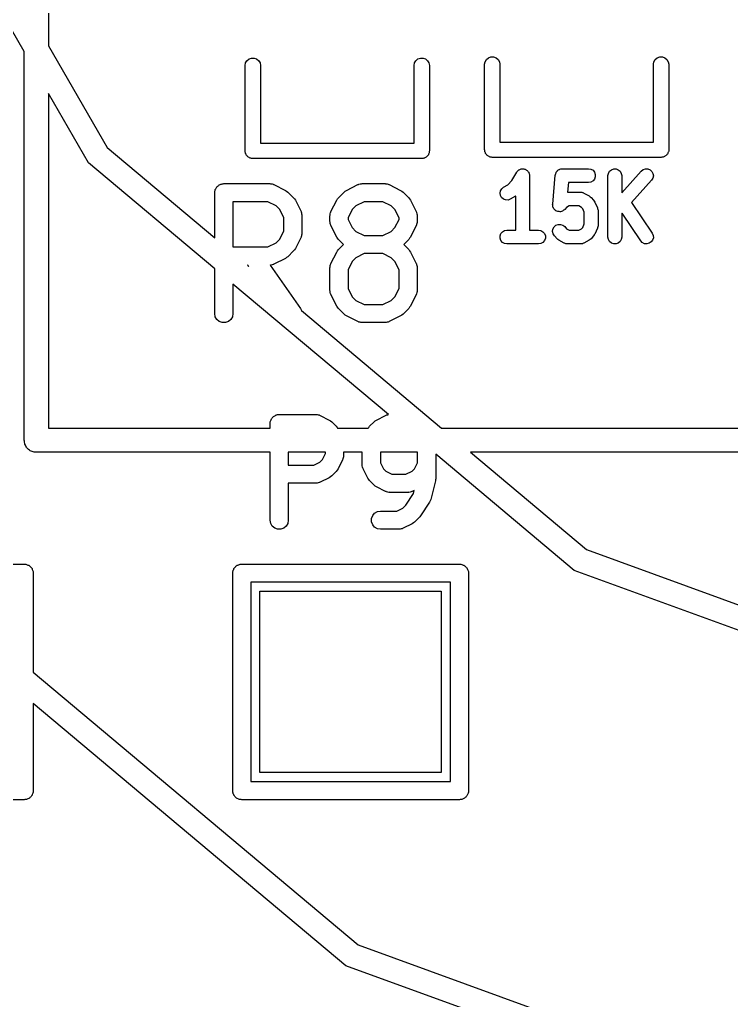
# Model space of a CAD drawing. Extents: x 173.7 to 229.3, y -126 to -74.1.
# Drawn here: x 187.86 to 193.75, y -116.63 to -108.52 of the extents above; entities that cross this region are included whole.
import ezdxf

# ---------------------------------------------------------------- set-up
doc = ezdxf.new("R2010")
doc.units = 0
doc.header["$MEASUREMENT"] = 0
doc.layers.add('BLACK', color=7, linetype='CONTINUOUS')

msp = doc.modelspace()

# ---------------------------------------------------------------- linework, layer by layer
at = {"layer": 'Black'}
for p, q in [((188.1, -91.2635), (188.1, -108.737)), ((187.9, -108.784), (185.81, -105.165)), ((187.9, -112), (187.9, -108.784)), ((188.1, -108.737), (188.586, -109.578)), ((189.728, -108.9), (189.732, -108.879)), ((189.732, -108.879), (189.743, -108.86)), ((189.743, -108.86), (189.76, -108.845)), ((189.76, -108.845), (189.78, -108.838)), ((189.78, -108.838), (189.803, -108.838)), ((189.803, -108.838), (189.823, -108.845)), ((189.823, -108.845), (189.84, -108.86)), ((189.84, -108.86), (189.851, -108.879)), ((189.851, -108.879), (189.855, -108.9)), ((191.125, -108.9), (191.129, -108.879)), ((191.129, -108.879), (191.14, -108.86)), ((191.14, -108.86), (191.157, -108.845)), ((191.157, -108.845), (191.177, -108.838)), ((191.177, -108.838), (191.2, -108.838)), ((191.2, -108.838), (191.22, -108.845)), ((191.22, -108.845), (191.237, -108.86)), ((191.237, -108.86), (191.248, -108.879)), ((191.248, -108.879), (191.252, -108.9)), ((191.708, -108.89), (191.712, -108.869)), ((191.708, -109.596), (191.708, -108.89)), ((191.712, -108.869), (191.723, -108.85)), ((191.723, -108.85), (191.74, -108.835)), ((191.74, -108.835), (191.76, -108.828)), ((191.76, -108.828), (191.783, -108.828)), ((191.783, -108.828), (191.803, -108.835)), ((191.803, -108.835), (191.82, -108.85)), ((191.82, -108.85), (191.831, -108.869)), ((191.831, -108.869), (191.835, -108.89)), ((191.835, -108.89), (191.835, -109.533)), ((193.105, -108.89), (193.109, -108.869)), ((193.105, -109.533), (193.105, -108.89)), ((193.109, -108.869), (193.12, -108.85)), ((193.12, -108.85), (193.137, -108.835)), ((193.137, -108.835), (193.157, -108.828)), ((193.157, -108.828), (193.18, -108.828)), ((193.18, -108.828), (193.2, -108.835)), ((193.2, -108.835), (193.217, -108.85)), ((193.217, -108.85), (193.228, -108.869)), ((193.228, -108.869), (193.232, -108.89)), ((193.232, -108.89), (193.232, -109.596)), ((189.728, -109.606), (189.728, -108.9)), ((189.855, -108.9), (189.855, -109.543)), ((191.125, -109.543), (191.125, -108.9)), ((191.252, -108.9), (191.252, -109.606)), ((188.432, -109.706), (188.1, -109.13)), ((188.1, -109.13), (188.1, -111.9)), ((189.855, -109.543), (191.125, -109.543)), ((191.835, -109.533), (193.105, -109.533)), ((188.586, -109.578), (189.477, -110.326)), ((189.729, -109.612), (189.728, -109.606)), ((189.729, -109.618), (189.729, -109.612)), ((189.731, -109.623), (189.729, -109.618)), ((189.732, -109.628), (189.731, -109.623)), ((189.735, -109.633), (189.732, -109.628)), ((191.248, -109.628), (191.245, -109.633)), ((191.249, -109.623), (191.248, -109.628)), ((191.251, -109.618), (191.249, -109.623)), ((191.252, -109.606), (191.251, -109.612)), ((191.251, -109.612), (191.251, -109.618)), ((191.709, -109.602), (191.708, -109.596)), ((191.709, -109.608), (191.709, -109.602)), ((191.711, -109.613), (191.709, -109.608)), ((191.712, -109.618), (191.711, -109.613)), ((191.715, -109.623), (191.712, -109.618)), ((191.717, -109.628), (191.715, -109.623)), ((191.72, -109.633), (191.717, -109.628)), ((193.223, -109.628), (193.22, -109.633)), ((193.225, -109.623), (193.223, -109.628)), ((193.228, -109.618), (193.225, -109.623)), ((193.229, -109.613), (193.228, -109.618)), ((193.231, -109.608), (193.229, -109.613)), ((193.232, -109.596), (193.231, -109.602)), ((193.231, -109.602), (193.231, -109.608)), ((189.477, -110.583), (188.432, -109.706)), ((189.737, -109.638), (189.735, -109.633)), ((189.74, -109.643), (189.737, -109.638)), ((189.743, -109.647), (189.74, -109.643)), ((189.747, -109.651), (189.743, -109.647)), ((189.751, -109.655), (189.747, -109.651)), ((189.755, -109.658), (189.751, -109.655)), ((189.76, -109.661), (189.755, -109.658)), ((189.765, -109.663), (189.76, -109.661)), ((189.77, -109.666), (189.765, -109.663)), ((189.775, -109.667), (189.77, -109.666)), ((189.78, -109.669), (189.775, -109.667)), ((189.786, -109.669), (189.78, -109.669)), ((189.791, -109.67), (189.786, -109.669)), ((191.189, -109.67), (189.791, -109.67)), ((191.194, -109.669), (191.189, -109.67)), ((191.2, -109.669), (191.194, -109.669)), ((191.205, -109.667), (191.2, -109.669)), ((191.21, -109.666), (191.205, -109.667)), ((191.215, -109.663), (191.21, -109.666)), ((191.22, -109.661), (191.215, -109.663)), ((191.225, -109.658), (191.22, -109.661)), ((191.229, -109.655), (191.225, -109.658)), ((191.233, -109.651), (191.229, -109.655)), ((191.237, -109.647), (191.233, -109.651)), ((191.24, -109.643), (191.237, -109.647)), ((191.243, -109.638), (191.24, -109.643)), ((191.245, -109.633), (191.243, -109.638)), ((191.723, -109.637), (191.72, -109.633)), ((191.727, -109.641), (191.723, -109.637)), ((191.731, -109.645), (191.727, -109.641)), ((191.735, -109.648), (191.731, -109.645)), ((191.74, -109.651), (191.735, -109.648)), ((191.745, -109.653), (191.74, -109.651)), ((191.75, -109.656), (191.745, -109.653)), ((191.755, -109.657), (191.75, -109.656)), ((191.76, -109.659), (191.755, -109.657)), ((191.766, -109.659), (191.76, -109.659)), ((191.772, -109.66), (191.766, -109.659)), ((193.168, -109.66), (191.772, -109.66)), ((193.174, -109.659), (193.168, -109.66)), ((193.18, -109.659), (193.174, -109.659)), ((193.185, -109.657), (193.18, -109.659)), ((193.19, -109.656), (193.185, -109.657)), ((193.195, -109.653), (193.19, -109.656)), ((193.2, -109.651), (193.195, -109.653)), ((193.205, -109.648), (193.2, -109.651)), ((193.209, -109.645), (193.205, -109.648)), ((193.213, -109.641), (193.209, -109.645)), ((193.217, -109.637), (193.213, -109.641)), ((193.22, -109.633), (193.217, -109.637)), ((191.934, -109.85), (191.975, -109.782)), ((191.975, -109.782), (191.978, -109.778)), ((191.978, -109.778), (191.98, -109.774)), ((191.98, -109.774), (191.984, -109.771)), ((191.984, -109.771), (191.988, -109.767)), ((191.988, -109.767), (191.992, -109.764)), ((191.992, -109.764), (191.995, -109.762)), ((191.995, -109.762), (192, -109.76)), ((192, -109.76), (192.005, -109.757)), ((192.005, -109.757), (192.01, -109.756)), ((192.01, -109.756), (192.014, -109.755)), ((192.014, -109.755), (192.019, -109.755)), ((192.019, -109.755), (192.025, -109.754)), ((192.025, -109.754), (192.029, -109.755)), ((192.029, -109.755), (192.034, -109.755)), ((192.034, -109.755), (192.039, -109.757)), ((192.039, -109.757), (192.044, -109.758)), ((192.044, -109.758), (192.048, -109.76)), ((192.048, -109.76), (192.052, -109.762)), ((192.052, -109.762), (192.056, -109.765)), ((192.056, -109.765), (192.061, -109.768)), ((192.061, -109.768), (192.064, -109.771)), ((192.064, -109.771), (192.067, -109.774)), ((192.067, -109.774), (192.07, -109.779)), ((192.07, -109.779), (192.074, -109.783)), ((192.074, -109.783), (192.075, -109.788)), ((192.075, -109.788), (192.077, -109.792)), ((192.297, -109.794), (192.299, -109.787)), ((192.299, -109.787), (192.3, -109.785)), ((192.3, -109.785), (192.301, -109.782)), ((192.301, -109.782), (192.306, -109.777)), ((192.306, -109.777), (192.31, -109.771)), ((192.31, -109.771), (192.312, -109.769)), ((192.312, -109.769), (192.314, -109.767)), ((192.314, -109.767), (192.32, -109.764)), ((192.32, -109.764), (192.326, -109.759)), ((192.326, -109.759), (192.329, -109.759)), ((192.329, -109.759), (192.331, -109.757)), ((192.331, -109.757), (192.338, -109.756)), ((192.338, -109.756), (192.345, -109.754)), ((192.345, -109.754), (192.348, -109.754)), ((192.348, -109.754), (192.35, -109.754)), ((192.35, -109.754), (192.568, -109.754)), ((192.568, -109.754), (192.588, -109.757)), ((192.588, -109.757), (192.605, -109.767)), ((192.605, -109.767), (192.617, -109.782)), ((192.617, -109.782), (192.624, -109.801)), ((192.732, -109.792), (192.742, -109.774)), ((192.742, -109.774), (192.757, -109.762)), ((192.757, -109.762), (192.776, -109.755)), ((192.776, -109.755), (192.796, -109.755)), ((192.796, -109.755), (192.814, -109.762)), ((192.814, -109.762), (192.829, -109.774)), ((192.829, -109.774), (192.839, -109.792)), ((192.843, -109.952), (193.004, -109.773)), ((193.004, -109.773), (193.02, -109.761)), ((193.02, -109.761), (193.039, -109.754)), ((193.039, -109.754), (193.059, -109.755)), ((193.059, -109.755), (193.077, -109.763)), ((193.077, -109.763), (193.092, -109.776)), ((193.092, -109.776), (193.101, -109.793)), ((191.901, -109.887), (191.934, -109.85)), ((192.077, -109.792), (192.078, -109.797)), ((192.078, -109.797), (192.08, -109.802)), ((192.08, -109.802), (192.08, -109.807)), ((192.08, -109.807), (192.081, -109.811)), ((192.081, -109.811), (192.081, -110.262)), ((192.272, -110.048), (192.293, -109.806)), ((192.293, -109.806), (192.294, -109.804)), ((192.294, -109.801), (192.297, -109.794)), ((192.294, -109.804), (192.294, -109.801)), ((192.402, -109.868), (192.395, -109.947)), ((192.568, -109.868), (192.402, -109.868)), ((192.588, -109.865), (192.568, -109.868)), ((192.605, -109.855), (192.588, -109.865)), ((192.617, -109.84), (192.605, -109.855)), ((192.624, -109.821), (192.617, -109.84)), ((192.624, -109.801), (192.624, -109.821)), ((192.729, -109.811), (192.732, -109.792)), ((192.729, -110.319), (192.729, -109.811)), ((192.839, -109.792), (192.843, -109.811)), ((192.843, -109.811), (192.843, -109.952)), ((193.089, -109.849), (192.923, -110.034)), ((193.1, -109.832), (193.089, -109.849)), ((193.104, -109.813), (193.1, -109.832)), ((193.101, -109.793), (193.104, -109.813)), ((189.477, -109.952), (189.478, -109.946)), ((189.477, -110.326), (189.477, -109.952)), ((189.478, -109.939), (189.48, -109.933)), ((189.478, -109.946), (189.478, -109.939)), ((189.48, -109.933), (189.481, -109.927)), ((189.481, -109.927), (189.485, -109.921)), ((189.485, -109.921), (189.487, -109.915)), ((189.487, -109.915), (189.491, -109.91)), ((189.491, -109.91), (189.494, -109.904)), ((189.494, -109.904), (189.499, -109.9)), ((189.499, -109.9), (189.504, -109.895)), ((189.504, -109.895), (189.509, -109.892)), ((189.509, -109.892), (189.514, -109.887)), ((189.514, -109.887), (189.521, -109.885)), ((189.521, -109.885), (189.526, -109.882)), ((189.526, -109.882), (189.533, -109.881)), ((189.533, -109.881), (189.539, -109.879)), ((189.539, -109.879), (189.545, -109.879)), ((189.545, -109.879), (189.552, -109.877)), ((189.552, -109.877), (189.933, -109.877)), ((189.933, -109.877), (189.937, -109.878)), ((189.937, -109.878), (189.941, -109.878)), ((189.941, -109.878), (189.95, -109.88)), ((189.95, -109.88), (189.959, -109.882)), ((189.959, -109.882), (189.962, -109.884)), ((189.962, -109.884), (189.966, -109.885)), ((189.966, -109.885), (190.062, -109.933)), ((190.062, -109.933), (190.071, -109.94)), ((190.071, -109.94), (190.081, -109.947)), ((190.081, -109.947), (190.129, -109.995)), ((190.499, -109.995), (190.546, -109.947)), ((190.546, -109.947), (190.556, -109.94)), ((190.556, -109.94), (190.566, -109.933)), ((190.566, -109.933), (190.661, -109.885)), ((190.661, -109.885), (190.665, -109.884)), ((190.665, -109.884), (190.669, -109.882)), ((190.669, -109.882), (190.678, -109.88)), ((190.678, -109.88), (190.686, -109.878)), ((190.686, -109.878), (190.691, -109.878)), ((190.691, -109.878), (190.695, -109.877)), ((190.695, -109.877), (190.885, -109.877)), ((190.885, -109.877), (190.889, -109.878)), ((190.889, -109.878), (190.894, -109.878)), ((190.894, -109.878), (190.902, -109.88)), ((190.902, -109.88), (190.911, -109.882)), ((190.911, -109.882), (190.915, -109.884)), ((190.915, -109.884), (190.919, -109.885)), ((190.919, -109.885), (191.014, -109.933)), ((191.014, -109.933), (191.024, -109.94)), ((191.024, -109.94), (191.034, -109.947)), ((191.034, -109.947), (191.081, -109.995)), ((191.836, -109.955), (191.84, -109.936)), ((191.84, -109.936), (191.85, -109.919)), ((191.85, -109.919), (191.865, -109.906)), ((191.865, -109.906), (191.901, -109.887)), ((192.395, -109.947), (192.503, -109.947)), ((192.503, -109.947), (192.507, -109.948)), ((192.507, -109.948), (192.512, -109.948)), ((192.512, -109.948), (192.517, -109.95)), ((192.517, -109.95), (192.522, -109.951)), ((192.522, -109.951), (192.526, -109.953)), ((192.526, -109.953), (192.53, -109.955)), ((189.627, -110.027), (189.627, -110.401)), ((189.915, -110.027), (189.627, -110.027)), ((189.984, -110.062), (189.915, -110.027)), ((190.129, -109.995), (190.136, -110.004)), ((190.136, -110.004), (190.143, -110.014)), ((190.143, -110.014), (190.19, -110.109)), ((190.437, -110.109), (190.485, -110.014)), ((190.485, -110.014), (190.492, -110.004)), ((190.492, -110.004), (190.499, -109.995)), ((190.712, -110.027), (190.644, -110.062)), ((190.868, -110.027), (190.712, -110.027)), ((190.936, -110.062), (190.868, -110.027)), ((191.081, -109.995), (191.088, -110.004)), ((191.088, -110.004), (191.095, -110.014)), ((191.095, -110.014), (191.143, -110.109)), ((191.839, -109.975), (191.836, -109.955)), ((191.849, -109.992), (191.839, -109.975)), ((191.864, -110.005), (191.849, -109.992)), ((191.882, -110.012), (191.864, -110.005)), ((191.902, -110.013), (191.882, -110.012)), ((191.921, -110.006), (191.902, -110.013)), ((191.964, -109.982), (191.921, -110.006)), ((191.967, -109.98), (191.964, -109.982)), ((191.967, -110.262), (191.967, -109.98)), ((192.53, -109.955), (192.574, -109.979)), ((192.574, -109.979), (192.581, -109.985)), ((192.581, -109.985), (192.589, -109.991)), ((192.589, -109.991), (192.61, -110.015)), ((192.61, -110.015), (192.615, -110.022)), ((192.615, -110.022), (192.62, -110.03)), ((192.62, -110.03), (192.642, -110.078)), ((192.923, -110.034), (193.094, -110.287)), ((190.014, -110.092), (189.984, -110.062)), ((190.048, -110.161), (190.014, -110.092)), ((190.19, -110.109), (190.192, -110.113)), ((190.192, -110.113), (190.194, -110.117)), ((190.434, -110.117), (190.436, -110.113)), ((190.436, -110.113), (190.437, -110.109)), ((190.614, -110.092), (190.579, -110.161)), ((190.644, -110.062), (190.614, -110.092)), ((190.966, -110.092), (190.936, -110.062)), ((191.001, -110.161), (190.966, -110.092)), ((191.143, -110.109), (191.144, -110.113)), ((191.144, -110.113), (191.146, -110.117)), ((192.271, -110.051), (192.272, -110.049)), ((192.273, -110.059), (192.271, -110.051)), ((192.272, -110.049), (192.272, -110.048)), ((192.273, -110.068), (192.273, -110.059)), ((192.274, -110.069), (192.273, -110.068)), ((192.274, -110.071), (192.274, -110.069)), ((192.278, -110.078), (192.274, -110.071)), ((192.282, -110.086), (192.278, -110.078)), ((192.283, -110.087), (192.282, -110.086)), ((192.283, -110.088), (192.283, -110.087)), ((192.29, -110.094), (192.283, -110.088)), ((192.296, -110.1), (192.29, -110.094)), ((192.297, -110.1), (192.296, -110.1)), ((192.298, -110.101), (192.297, -110.1)), ((192.306, -110.105), (192.298, -110.101)), ((192.314, -110.108), (192.306, -110.105)), ((192.315, -110.108), (192.314, -110.108)), ((192.317, -110.109), (192.315, -110.108)), ((192.325, -110.109), (192.317, -110.109)), ((192.333, -110.11), (192.325, -110.109)), ((192.335, -110.11), (192.333, -110.11)), ((192.336, -110.11), (192.335, -110.11)), ((192.344, -110.107), (192.336, -110.11)), ((192.353, -110.105), (192.344, -110.107)), ((192.354, -110.104), (192.353, -110.105)), ((192.355, -110.103), (192.354, -110.104)), ((192.362, -110.098), (192.355, -110.103)), ((192.369, -110.093), (192.362, -110.098)), ((192.37, -110.092), (192.369, -110.093)), ((192.371, -110.091), (192.37, -110.092)), ((192.386, -110.074), (192.371, -110.091)), ((192.409, -110.062), (192.386, -110.074)), ((192.488, -110.062), (192.409, -110.062)), ((192.51, -110.074), (192.488, -110.062)), ((192.52, -110.085), (192.51, -110.074)), ((192.533, -110.114), (192.52, -110.085)), ((192.533, -110.21), (192.533, -110.114)), ((192.642, -110.078), (192.642, -110.08)), ((192.642, -110.08), (192.643, -110.082)), ((192.643, -110.082), (192.645, -110.09)), ((192.645, -110.09), (192.647, -110.097)), ((192.647, -110.097), (192.647, -110.099)), ((192.647, -110.099), (192.647, -110.101)), ((192.647, -110.101), (192.647, -110.222)), ((190.048, -110.268), (190.048, -110.161)), ((190.194, -110.117), (190.195, -110.126)), ((190.195, -110.126), (190.198, -110.134)), ((190.198, -110.134), (190.198, -110.139)), ((190.198, -110.139), (190.198, -110.143)), ((190.198, -110.143), (190.198, -110.286)), ((190.429, -110.143), (190.43, -110.139)), ((190.429, -110.19), (190.429, -110.143)), ((190.43, -110.195), (190.429, -110.19)), ((190.43, -110.134), (190.432, -110.126)), ((190.43, -110.139), (190.43, -110.134)), ((190.43, -110.199), (190.43, -110.195)), ((190.432, -110.126), (190.434, -110.117)), ((190.579, -110.161), (190.579, -110.173)), ((190.579, -110.173), (190.614, -110.241)), ((190.966, -110.241), (191.001, -110.173)), ((191.001, -110.173), (191.001, -110.161)), ((191.146, -110.117), (191.148, -110.126)), ((191.148, -110.126), (191.15, -110.134)), ((191.15, -110.134), (191.15, -110.139)), ((191.15, -110.139), (191.151, -110.143)), ((191.151, -110.19), (191.15, -110.195)), ((191.15, -110.195), (191.15, -110.199)), ((191.151, -110.143), (191.151, -110.19)), ((192.845, -110.121), (192.843, -110.123)), ((192.843, -110.123), (192.843, -110.319)), ((193, -110.351), (192.845, -110.121)), ((190.014, -110.337), (190.048, -110.268)), ((190.432, -110.207), (190.43, -110.199)), ((190.434, -110.216), (190.432, -110.207)), ((190.436, -110.22), (190.434, -110.216)), ((190.437, -110.224), (190.436, -110.22)), ((190.485, -110.319), (190.437, -110.224)), ((190.614, -110.241), (190.644, -110.272)), ((190.644, -110.272), (190.712, -110.306)), ((190.868, -110.306), (190.936, -110.272)), ((190.936, -110.272), (190.966, -110.241)), ((191.143, -110.224), (191.095, -110.319)), ((191.144, -110.22), (191.143, -110.224)), ((191.146, -110.216), (191.144, -110.22)), ((191.148, -110.207), (191.146, -110.216)), ((191.15, -110.199), (191.148, -110.207)), ((191.844, -110.29), (191.856, -110.275)), ((191.856, -110.275), (191.874, -110.265)), ((191.874, -110.265), (191.893, -110.262)), ((191.893, -110.262), (191.967, -110.262)), ((192.081, -110.262), (192.154, -110.262)), ((192.154, -110.262), (192.174, -110.265)), ((192.174, -110.265), (192.191, -110.275)), ((192.191, -110.275), (192.204, -110.29)), ((192.271, -110.273), (192.274, -110.253)), ((192.275, -110.292), (192.271, -110.273)), ((192.274, -110.253), (192.283, -110.235)), ((192.283, -110.235), (192.298, -110.222)), ((192.298, -110.222), (192.317, -110.215)), ((192.317, -110.215), (192.336, -110.214)), ((192.336, -110.214), (192.355, -110.22)), ((192.355, -110.22), (192.371, -110.232)), ((192.371, -110.232), (192.386, -110.25)), ((192.386, -110.25), (192.409, -110.262)), ((192.409, -110.262), (192.488, -110.262)), ((192.488, -110.262), (192.51, -110.25)), ((192.51, -110.25), (192.52, -110.239)), ((192.52, -110.239), (192.533, -110.21)), ((192.642, -110.246), (192.62, -110.294)), ((192.643, -110.242), (192.642, -110.244)), ((192.642, -110.244), (192.642, -110.246)), ((192.645, -110.234), (192.643, -110.242)), ((192.647, -110.227), (192.645, -110.234)), ((192.647, -110.222), (192.647, -110.224)), ((192.647, -110.224), (192.647, -110.227)), ((189.984, -110.367), (190.014, -110.337)), ((190.19, -110.319), (190.143, -110.414)), ((190.192, -110.315), (190.19, -110.319)), ((190.194, -110.311), (190.192, -110.315)), ((190.195, -110.303), (190.194, -110.311)), ((190.198, -110.294), (190.195, -110.303)), ((190.198, -110.286), (190.198, -110.29)), ((190.198, -110.29), (190.198, -110.294)), ((190.492, -110.329), (190.485, -110.319)), ((190.499, -110.339), (190.492, -110.329)), ((190.541, -110.381), (190.499, -110.339)), ((190.712, -110.306), (190.868, -110.306)), ((191.081, -110.339), (191.039, -110.381)), ((191.088, -110.329), (191.081, -110.339)), ((191.095, -110.319), (191.088, -110.329)), ((191.837, -110.309), (191.844, -110.29)), ((191.837, -110.329), (191.837, -110.309)), ((191.844, -110.348), (191.837, -110.329)), ((191.856, -110.363), (191.844, -110.348)), ((192.204, -110.348), (192.191, -110.363)), ((192.204, -110.29), (192.211, -110.309)), ((192.211, -110.329), (192.204, -110.348)), ((192.211, -110.309), (192.211, -110.329)), ((192.286, -110.309), (192.275, -110.292)), ((192.308, -110.333), (192.286, -110.309)), ((192.315, -110.339), (192.308, -110.333)), ((192.323, -110.345), (192.315, -110.339)), ((192.366, -110.369), (192.323, -110.345)), ((192.574, -110.345), (192.53, -110.369)), ((192.581, -110.339), (192.574, -110.345)), ((192.589, -110.333), (192.581, -110.339)), ((192.61, -110.309), (192.589, -110.333)), ((192.615, -110.301), (192.61, -110.309)), ((192.62, -110.294), (192.615, -110.301)), ((192.732, -110.339), (192.729, -110.319)), ((192.742, -110.356), (192.732, -110.339)), ((192.757, -110.369), (192.742, -110.356)), ((192.829, -110.356), (192.814, -110.369)), ((192.839, -110.339), (192.829, -110.356)), ((192.843, -110.319), (192.839, -110.339)), ((193.013, -110.365), (193, -110.351)), ((193.098, -110.344), (193.087, -110.36)), ((193.094, -110.287), (193.102, -110.305)), ((193.104, -110.325), (193.098, -110.344)), ((193.102, -110.305), (193.104, -110.325)), ((189.627, -110.401), (189.915, -110.401)), ((189.915, -110.401), (189.984, -110.367)), ((190.129, -110.434), (190.081, -110.482)), ((190.136, -110.424), (190.129, -110.434)), ((190.143, -110.414), (190.136, -110.424)), ((190.485, -110.443), (190.492, -110.433)), ((190.492, -110.433), (190.499, -110.423)), ((190.499, -110.423), (190.541, -110.381)), ((191.039, -110.381), (191.081, -110.423)), ((191.081, -110.423), (191.088, -110.433)), ((191.088, -110.433), (191.095, -110.443)), ((191.874, -110.373), (191.856, -110.363)), ((191.893, -110.376), (191.874, -110.373)), ((192.154, -110.376), (191.893, -110.376)), ((192.174, -110.373), (192.154, -110.376)), ((192.191, -110.363), (192.174, -110.373)), ((192.37, -110.371), (192.366, -110.369)), ((192.374, -110.373), (192.37, -110.371)), ((192.38, -110.374), (192.374, -110.373)), ((192.385, -110.376), (192.38, -110.374)), ((192.389, -110.375), (192.385, -110.376)), ((192.394, -110.376), (192.389, -110.375)), ((192.503, -110.376), (192.394, -110.376)), ((192.507, -110.375), (192.503, -110.376)), ((192.512, -110.376), (192.507, -110.375)), ((192.517, -110.374), (192.512, -110.376)), ((192.522, -110.373), (192.517, -110.374)), ((192.526, -110.371), (192.522, -110.373)), ((192.53, -110.369), (192.526, -110.371)), ((192.776, -110.375), (192.757, -110.369)), ((192.796, -110.375), (192.776, -110.375)), ((192.814, -110.369), (192.796, -110.375)), ((193.031, -110.374), (193.013, -110.365)), ((193.051, -110.376), (193.031, -110.374)), ((193.07, -110.371), (193.051, -110.376)), ((193.087, -110.36), (193.07, -110.371)), ((190.062, -110.496), (189.966, -110.543)), ((190.071, -110.488), (190.062, -110.496)), ((190.081, -110.482), (190.071, -110.488)), ((190.437, -110.538), (190.485, -110.443)), ((190.614, -110.521), (190.579, -110.589)), ((190.644, -110.49), (190.614, -110.521)), ((190.712, -110.456), (190.644, -110.49)), ((190.868, -110.456), (190.712, -110.456)), ((190.936, -110.49), (190.868, -110.456)), ((190.966, -110.521), (190.936, -110.49)), ((191.001, -110.589), (190.966, -110.521)), ((191.095, -110.443), (191.143, -110.538)), ((189.477, -110.952), (189.477, -110.583)), ((189.746, -110.551), (189.758, -110.562)), ((189.751, -110.551), (189.746, -110.551)), ((189.758, -110.562), (189.751, -110.551)), ((189.937, -110.55), (189.934, -110.551)), ((189.934, -110.551), (190.185, -110.909)), ((189.941, -110.551), (189.937, -110.55)), ((189.95, -110.548), (189.941, -110.551)), ((189.959, -110.547), (189.95, -110.548)), ((189.962, -110.545), (189.959, -110.547)), ((189.966, -110.543), (189.962, -110.545)), ((190.429, -110.571), (190.43, -110.567)), ((190.429, -110.762), (190.429, -110.571)), ((190.43, -110.563), (190.432, -110.554)), ((190.43, -110.567), (190.43, -110.563)), ((190.432, -110.554), (190.434, -110.546)), ((190.434, -110.546), (190.436, -110.542)), ((190.436, -110.542), (190.437, -110.538)), ((190.579, -110.589), (190.579, -110.744)), ((191.001, -110.744), (191.001, -110.589)), ((191.143, -110.538), (191.144, -110.542)), ((191.144, -110.542), (191.146, -110.546)), ((191.146, -110.546), (191.148, -110.554)), ((191.148, -110.554), (191.15, -110.563)), ((191.15, -110.563), (191.15, -110.567)), ((191.15, -110.567), (191.151, -110.571)), ((191.151, -110.571), (191.151, -110.762)), ((190.913, -111.788), (189.627, -110.709)), ((189.627, -110.709), (189.627, -110.952)), ((190.43, -110.766), (190.429, -110.762)), ((190.579, -110.744), (190.614, -110.813)), ((190.966, -110.813), (191.001, -110.744)), ((191.151, -110.762), (191.15, -110.766)), ((190.43, -110.77), (190.43, -110.766)), ((190.432, -110.779), (190.43, -110.77)), ((190.434, -110.788), (190.432, -110.779)), ((190.436, -110.791), (190.434, -110.788)), ((190.437, -110.795), (190.436, -110.791)), ((190.485, -110.891), (190.437, -110.795)), ((190.614, -110.813), (190.644, -110.843)), ((190.644, -110.843), (190.712, -110.877)), ((190.868, -110.877), (190.936, -110.843)), ((190.936, -110.843), (190.966, -110.813)), ((191.143, -110.795), (191.095, -110.891)), ((191.144, -110.791), (191.143, -110.795)), ((191.146, -110.788), (191.144, -110.791)), ((191.148, -110.779), (191.146, -110.788)), ((191.15, -110.77), (191.148, -110.779)), ((191.15, -110.766), (191.15, -110.77)), ((190.185, -110.909), (190.193, -110.926)), ((190.193, -110.926), (191.353, -111.9)), ((190.492, -110.9), (190.485, -110.891)), ((190.499, -110.91), (190.492, -110.9)), ((190.546, -110.958), (190.499, -110.91)), ((190.712, -110.877), (190.868, -110.877)), ((191.081, -110.91), (191.034, -110.958)), ((191.088, -110.9), (191.081, -110.91)), ((191.095, -110.891), (191.088, -110.9)), ((189.481, -110.978), (189.477, -110.952)), ((189.494, -111.001), (189.481, -110.978)), ((189.514, -111.017), (189.494, -111.001)), ((189.609, -111.001), (189.589, -111.017)), ((189.622, -110.978), (189.609, -111.001)), ((189.627, -110.952), (189.622, -110.978)), ((190.556, -110.965), (190.546, -110.958)), ((190.566, -110.972), (190.556, -110.965)), ((190.661, -111.019), (190.566, -110.972)), ((191.014, -110.972), (190.919, -111.019)), ((191.024, -110.965), (191.014, -110.972)), ((191.034, -110.958), (191.024, -110.965)), ((189.539, -111.026), (189.514, -111.017)), ((189.565, -111.026), (189.539, -111.026)), ((189.589, -111.017), (189.565, -111.026)), ((190.665, -111.021), (190.661, -111.019)), ((190.669, -111.023), (190.665, -111.021)), ((190.678, -111.024), (190.669, -111.023)), ((190.686, -111.027), (190.678, -111.024)), ((190.691, -111.027), (190.686, -111.027)), ((190.695, -111.027), (190.691, -111.027)), ((190.885, -111.027), (190.695, -111.027)), ((190.889, -111.027), (190.885, -111.027)), ((190.894, -111.027), (190.889, -111.027)), ((190.902, -111.024), (190.894, -111.027)), ((190.911, -111.023), (190.902, -111.024)), ((190.915, -111.021), (190.911, -111.023)), ((190.919, -111.019), (190.915, -111.021)), ((189.945, -111.824), (189.949, -111.819)), ((189.949, -111.819), (189.952, -111.814)), ((189.952, -111.814), (189.957, -111.809)), ((189.957, -111.809), (189.961, -111.804)), ((189.961, -111.804), (189.967, -111.801)), ((189.967, -111.801), (189.972, -111.797)), ((189.972, -111.797), (189.978, -111.795)), ((189.978, -111.795), (189.984, -111.791)), ((189.984, -111.791), (189.99, -111.79)), ((189.99, -111.79), (189.996, -111.788)), ((189.996, -111.788), (190.003, -111.788)), ((190.003, -111.788), (190.01, -111.787)), ((190.01, -111.787), (190.314, -111.787)), ((190.314, -111.787), (190.319, -111.788)), ((190.319, -111.788), (190.323, -111.787)), ((190.323, -111.787), (190.331, -111.79)), ((190.331, -111.79), (190.34, -111.791)), ((190.34, -111.791), (190.344, -111.794)), ((190.344, -111.794), (190.348, -111.795)), ((190.348, -111.795), (190.424, -111.833)), ((190.814, -111.833), (190.89, -111.795)), ((190.89, -111.795), (190.894, -111.794)), ((190.894, -111.794), (190.898, -111.791)), ((190.898, -111.791), (190.907, -111.79)), ((190.907, -111.79), (190.913, -111.788)), ((188.1, -111.9), (189.935, -111.9)), ((189.935, -111.862), (189.936, -111.855)), ((189.935, -111.9), (189.935, -111.862)), ((189.936, -111.849), (189.938, -111.843)), ((189.936, -111.855), (189.936, -111.849)), ((189.938, -111.843), (189.939, -111.836)), ((189.939, -111.836), (189.942, -111.831)), ((189.942, -111.831), (189.945, -111.824)), ((190.424, -111.833), (190.434, -111.84)), ((190.434, -111.84), (190.444, -111.847)), ((190.444, -111.847), (190.482, -111.885)), ((190.482, -111.885), (190.488, -111.895)), ((190.488, -111.895), (190.492, -111.9)), ((190.492, -111.9), (190.746, -111.9)), ((190.746, -111.9), (190.75, -111.895)), ((190.75, -111.895), (190.756, -111.885)), ((190.756, -111.885), (190.795, -111.847)), ((190.795, -111.847), (190.804, -111.84)), ((190.804, -111.84), (190.814, -111.833)), ((191.353, -111.9), (208.647, -111.9)), ((187.902, -112.009), (187.9, -112)), ((187.902, -112.017), (187.902, -112.009)), ((187.905, -112.026), (187.902, -112.017)), ((187.906, -112.034), (187.905, -112.026)), ((187.91, -112.042), (187.906, -112.034)), ((187.913, -112.05), (187.91, -112.042)), ((187.919, -112.057), (187.913, -112.05)), ((187.923, -112.064), (187.919, -112.057)), ((187.93, -112.07), (187.923, -112.064)), ((187.936, -112.077), (187.93, -112.07)), ((187.943, -112.081), (187.936, -112.077)), ((187.95, -112.087), (187.943, -112.081)), ((187.958, -112.09), (187.95, -112.087)), ((187.966, -112.094), (187.958, -112.09)), ((187.974, -112.095), (187.966, -112.094)), ((187.983, -112.098), (187.974, -112.095)), ((187.991, -112.098), (187.983, -112.098)), ((188, -112.1), (187.991, -112.098)), ((189.935, -112.1), (188, -112.1)), ((189.935, -112.662), (189.935, -112.1)), ((190.085, -112.1), (190.085, -112.206)), ((190.392, -112.1), (190.085, -112.1)), ((190.367, -112.16), (190.392, -112.111)), ((190.392, -112.111), (190.392, -112.1)), ((190.541, -112.137), (190.539, -112.146)), ((190.542, -112.129), (190.541, -112.133)), ((190.541, -112.133), (190.541, -112.137)), ((190.696, -112.1), (190.542, -112.1)), ((190.542, -112.1), (190.542, -112.129)), ((190.696, -112.205), (190.696, -112.1)), ((190.846, -112.1), (190.846, -112.187)), ((191.154, -112.1), (190.846, -112.1)), ((191.154, -112.187), (191.154, -112.1)), ((192.45, -113.077), (191.304, -112.115)), ((191.304, -112.115), (191.304, -112.319)), ((191.592, -112.1), (192.55, -112.904)), ((208.408, -112.1), (191.592, -112.1)), ((190.085, -112.206), (190.297, -112.206)), ((190.297, -112.206), (190.346, -112.181)), ((190.346, -112.181), (190.367, -112.16)), ((190.534, -112.162), (190.496, -112.238)), ((190.535, -112.158), (190.534, -112.162)), ((190.537, -112.154), (190.535, -112.158)), ((190.539, -112.146), (190.537, -112.154)), ((190.697, -112.209), (190.696, -112.205)), ((190.697, -112.213), (190.697, -112.209)), ((190.699, -112.222), (190.697, -112.213)), ((190.701, -112.23), (190.699, -112.222)), ((190.846, -112.187), (190.871, -112.237)), ((191.129, -112.237), (191.154, -112.187)), ((190.434, -112.303), (190.424, -112.31)), ((190.444, -112.296), (190.434, -112.303)), ((190.482, -112.258), (190.444, -112.296)), ((190.488, -112.248), (190.482, -112.258)), ((190.496, -112.238), (190.488, -112.248)), ((190.703, -112.234), (190.701, -112.23)), ((190.704, -112.238), (190.703, -112.234)), ((190.742, -112.314), (190.704, -112.238)), ((190.871, -112.237), (190.892, -112.257)), ((190.892, -112.257), (190.942, -112.282)), ((190.942, -112.282), (191.058, -112.282)), ((191.058, -112.282), (191.108, -112.257)), ((191.108, -112.257), (191.129, -112.237)), ((190.314, -112.356), (190.085, -112.356)), ((190.085, -112.356), (190.085, -112.662)), ((190.319, -112.355), (190.314, -112.356)), ((190.323, -112.355), (190.319, -112.355)), ((190.331, -112.353), (190.323, -112.355)), ((190.34, -112.351), (190.331, -112.353)), ((190.344, -112.349), (190.34, -112.351)), ((190.348, -112.348), (190.344, -112.349)), ((190.424, -112.31), (190.348, -112.348)), ((190.75, -112.324), (190.742, -112.314)), ((190.756, -112.334), (190.75, -112.324)), ((190.795, -112.372), (190.756, -112.334)), ((190.804, -112.379), (190.795, -112.372)), ((190.814, -112.386), (190.804, -112.379)), ((190.89, -112.424), (190.814, -112.386)), ((191.301, -112.337), (191.263, -112.49)), ((191.302, -112.328), (191.301, -112.337)), ((191.304, -112.319), (191.302, -112.328)), ((190.894, -112.425), (190.89, -112.424)), ((190.898, -112.428), (190.894, -112.425)), ((190.907, -112.429), (190.898, -112.428)), ((190.915, -112.432), (190.907, -112.429)), ((190.92, -112.431), (190.915, -112.432)), ((190.924, -112.432), (190.92, -112.431)), ((191.076, -112.432), (190.924, -112.432)), ((191.056, -112.538), (191.121, -112.441)), ((191.08, -112.431), (191.076, -112.432)), ((191.085, -112.432), (191.08, -112.431)), ((191.093, -112.429), (191.085, -112.432)), ((191.102, -112.428), (191.093, -112.429)), ((191.106, -112.425), (191.102, -112.428)), ((191.11, -112.424), (191.106, -112.425)), ((191.127, -112.416), (191.11, -112.424)), ((191.121, -112.441), (191.127, -112.416)), ((191.032, -112.562), (191.056, -112.538)), ((191.253, -112.513), (191.177, -112.627)), ((191.258, -112.501), (191.253, -112.513)), ((191.263, -112.49), (191.258, -112.501)), ((190.774, -112.649), (190.783, -112.624)), ((190.783, -112.624), (190.799, -112.604)), ((190.799, -112.604), (190.822, -112.591)), ((190.822, -112.591), (190.848, -112.587)), ((190.848, -112.587), (190.982, -112.587)), ((190.982, -112.587), (191.032, -112.562)), ((191.177, -112.627), (191.172, -112.633)), ((189.939, -112.688), (189.935, -112.662)), ((189.952, -112.71), (189.939, -112.688)), ((189.972, -112.727), (189.952, -112.71)), ((190.067, -112.71), (190.047, -112.727)), ((190.08, -112.688), (190.067, -112.71)), ((190.085, -112.662), (190.08, -112.688)), ((190.774, -112.675), (190.774, -112.649)), ((190.783, -112.699), (190.774, -112.675)), ((190.799, -112.719), (190.783, -112.699)), ((191.11, -112.691), (191.034, -112.729)), ((191.119, -112.684), (191.11, -112.691)), ((191.129, -112.677), (191.119, -112.684)), ((191.167, -112.639), (191.129, -112.677)), ((191.172, -112.633), (191.167, -112.639)), ((189.996, -112.736), (189.972, -112.727)), ((190.023, -112.736), (189.996, -112.736)), ((190.047, -112.727), (190.023, -112.736)), ((190.822, -112.732), (190.799, -112.719)), ((190.848, -112.737), (190.822, -112.732)), ((191, -112.737), (190.848, -112.737)), ((191.004, -112.736), (191, -112.737)), ((191.009, -112.736), (191.004, -112.736)), ((191.017, -112.734), (191.009, -112.736)), ((191.026, -112.732), (191.017, -112.734)), ((191.029, -112.73), (191.026, -112.732)), ((191.034, -112.729), (191.029, -112.73)), ((192.55, -112.904), (197.413, -114.674)), ((186.908, -113.025), (187.9, -113.025)), ((187.9, -113.025), (187.906, -113.026)), ((187.906, -113.026), (187.913, -113.026)), ((187.913, -113.026), (187.919, -113.028)), ((187.919, -113.028), (187.926, -113.03)), ((187.926, -113.03), (187.931, -113.033)), ((187.931, -113.033), (187.938, -113.035)), ((187.938, -113.035), (187.943, -113.039)), ((189.657, -113.039), (189.662, -113.035)), ((189.662, -113.035), (189.669, -113.033)), ((189.669, -113.033), (189.674, -113.03)), ((189.674, -113.03), (189.681, -113.028)), ((189.681, -113.028), (189.687, -113.026)), ((189.687, -113.026), (189.694, -113.026)), ((189.694, -113.026), (189.7, -113.025)), ((189.7, -113.025), (191.5, -113.025)), ((191.5, -113.025), (191.506, -113.026)), ((191.506, -113.026), (191.513, -113.026)), ((191.513, -113.026), (191.519, -113.028)), ((191.519, -113.028), (191.526, -113.03)), ((191.526, -113.03), (191.531, -113.033)), ((191.531, -113.033), (191.537, -113.035)), ((191.537, -113.035), (191.543, -113.039)), ((187.943, -113.039), (187.948, -113.043)), ((187.948, -113.043), (187.952, -113.048)), ((187.952, -113.048), (187.957, -113.052)), ((187.957, -113.052), (187.961, -113.057)), ((187.961, -113.057), (187.965, -113.062)), ((187.965, -113.062), (187.967, -113.069)), ((187.967, -113.069), (187.97, -113.074)), ((187.97, -113.074), (187.972, -113.081)), ((187.972, -113.081), (187.974, -113.087)), ((187.974, -113.087), (187.974, -113.094)), ((187.974, -113.094), (187.975, -113.1)), ((187.975, -113.1), (187.975, -113.92)), ((189.625, -113.1), (189.626, -113.094)), ((189.625, -114.9), (189.625, -113.1)), ((189.626, -113.087), (189.628, -113.081)), ((189.626, -113.094), (189.626, -113.087)), ((189.628, -113.081), (189.63, -113.074)), ((189.63, -113.074), (189.633, -113.069)), ((189.633, -113.069), (189.635, -113.062)), ((189.635, -113.062), (189.639, -113.057)), ((189.639, -113.057), (189.643, -113.052)), ((189.643, -113.052), (189.648, -113.048)), ((189.648, -113.048), (189.652, -113.043)), ((189.652, -113.043), (189.657, -113.039)), ((191.543, -113.039), (191.548, -113.043)), ((191.548, -113.043), (191.552, -113.048)), ((191.552, -113.048), (191.557, -113.052)), ((191.557, -113.052), (191.561, -113.057)), ((191.561, -113.057), (191.565, -113.062)), ((191.565, -113.062), (191.567, -113.069)), ((191.567, -113.069), (191.57, -113.074)), ((191.57, -113.074), (191.572, -113.081)), ((191.572, -113.081), (191.574, -113.087)), ((191.574, -113.087), (191.574, -113.094)), ((191.574, -113.094), (191.575, -113.1)), ((191.575, -113.1), (191.575, -114.9)), ((197.378, -114.871), (192.45, -113.077)), ((189.775, -113.175), (189.775, -114.825)), ((191.425, -113.175), (189.775, -113.175)), ((191.425, -114.825), (191.425, -113.175)), ((189.85, -114.75), (189.85, -113.25)), ((189.85, -113.25), (191.35, -113.25)), ((191.35, -113.25), (191.35, -114.75)), ((187.975, -113.92), (190.662, -116.174)), ((190.562, -116.348), (187.975, -114.177)), ((187.975, -114.177), (187.975, -114.9)), ((191.35, -114.75), (189.85, -114.75)), ((187.975, -114.9), (187.974, -114.906)), ((189.626, -114.906), (189.625, -114.9)), ((189.775, -114.825), (191.425, -114.825)), ((191.575, -114.9), (191.574, -114.906)), ((187.9, -114.975), (186.1, -114.975)), ((187.906, -114.974), (187.9, -114.975)), ((187.913, -114.974), (187.906, -114.974)), ((187.919, -114.972), (187.913, -114.974)), ((187.926, -114.97), (187.919, -114.972)), ((187.931, -114.967), (187.926, -114.97)), ((187.938, -114.965), (187.931, -114.967)), ((187.943, -114.961), (187.938, -114.965)), ((187.948, -114.957), (187.943, -114.961)), ((187.952, -114.952), (187.948, -114.957)), ((187.957, -114.948), (187.952, -114.952)), ((187.961, -114.943), (187.957, -114.948)), ((187.965, -114.938), (187.961, -114.943)), ((187.967, -114.931), (187.965, -114.938)), ((187.97, -114.926), (187.967, -114.931)), ((187.972, -114.919), (187.97, -114.926)), ((187.974, -114.913), (187.972, -114.919)), ((187.974, -114.906), (187.974, -114.913)), ((189.626, -114.913), (189.626, -114.906)), ((189.628, -114.919), (189.626, -114.913)), ((189.63, -114.926), (189.628, -114.919)), ((189.633, -114.931), (189.63, -114.926)), ((189.635, -114.938), (189.633, -114.931)), ((189.639, -114.943), (189.635, -114.938)), ((189.643, -114.948), (189.639, -114.943)), ((189.648, -114.952), (189.643, -114.948)), ((189.652, -114.957), (189.648, -114.952)), ((189.657, -114.961), (189.652, -114.957)), ((189.662, -114.965), (189.657, -114.961)), ((189.669, -114.967), (189.662, -114.965)), ((189.674, -114.97), (189.669, -114.967)), ((189.681, -114.972), (189.674, -114.97)), ((189.687, -114.974), (189.681, -114.972)), ((189.694, -114.974), (189.687, -114.974)), ((189.7, -114.975), (189.694, -114.974)), ((191.5, -114.975), (189.7, -114.975)), ((191.506, -114.974), (191.5, -114.975)), ((191.513, -114.974), (191.506, -114.974)), ((191.519, -114.972), (191.513, -114.974)), ((191.526, -114.97), (191.519, -114.972)), ((191.531, -114.967), (191.526, -114.97)), ((191.537, -114.965), (191.531, -114.967)), ((191.543, -114.961), (191.537, -114.965)), ((191.548, -114.957), (191.543, -114.961)), ((191.552, -114.952), (191.548, -114.957)), ((191.557, -114.948), (191.552, -114.952)), ((191.561, -114.943), (191.557, -114.948)), ((191.565, -114.938), (191.561, -114.943)), ((191.567, -114.931), (191.565, -114.938)), ((191.57, -114.926), (191.567, -114.931)), ((191.572, -114.919), (191.57, -114.926)), ((191.574, -114.913), (191.572, -114.919)), ((191.574, -114.906), (191.574, -114.913)), ((190.662, -116.174), (196.757, -118.393)), ((196.722, -118.59), (190.562, -116.348))]:
    msp.add_line(p, q, dxfattribs=at)

doc.saveas('drawing.dxf')
